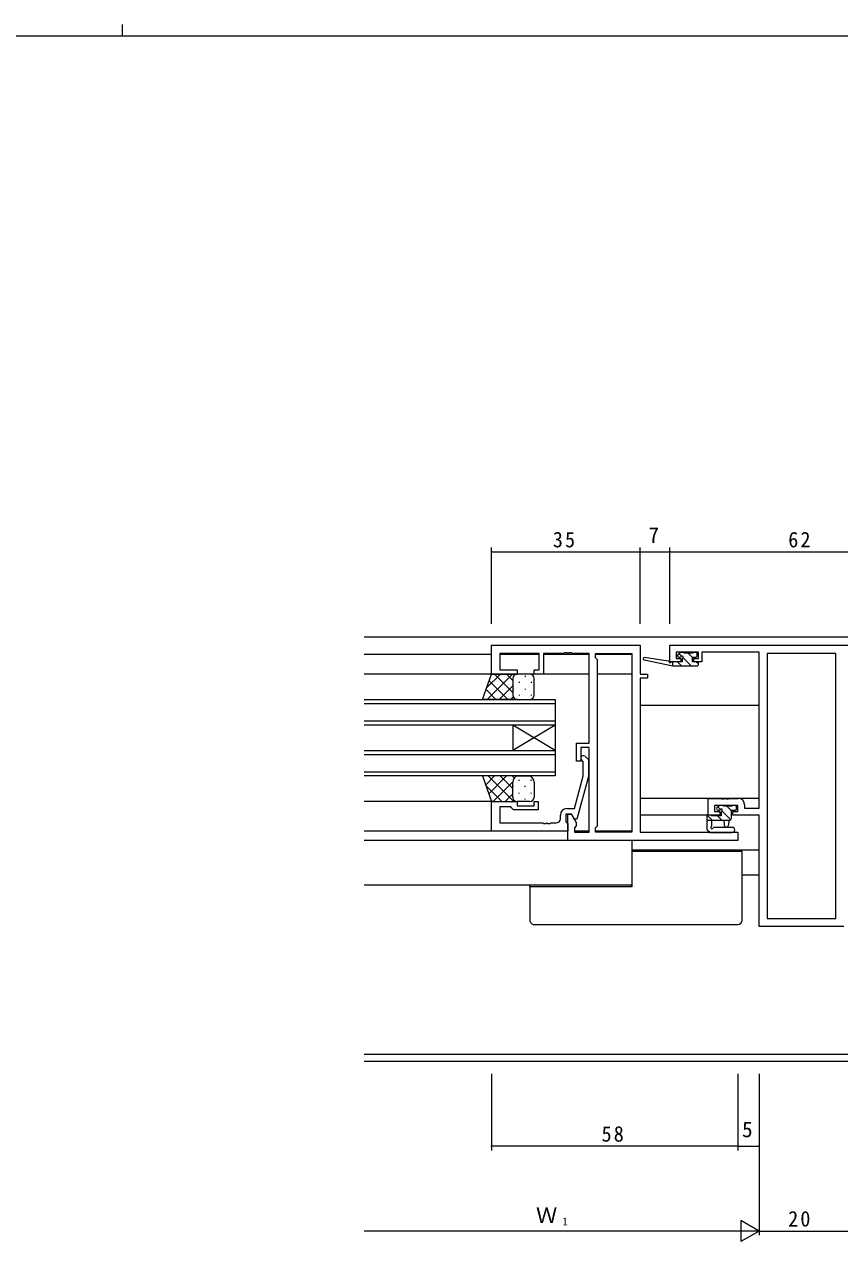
# Model space of a CAD drawing. Units: millimetres on the paper. Extents: x -420 to 373, y -297 to 267.
# Drawn here: x -55.7 to 136.3, y -19.6 to 267.2 of the extents above; entities that cross this region are included whole.
import ezdxf
from ezdxf.enums import TextEntityAlignment as Align

# ---------------------------------------------------------------- set-up
doc = ezdxf.new("R2010")
doc.units = ezdxf.units.MM
for name, color, linetype, lineweight in [('0-1_YKK_ZWAK', 7, 'Continuous', 9), ('0-3_YKK_11', 7, 'Continuous', 9), ('0-4_YKK_12', 2, 'Continuous', 9), ('0-5_YKK_13', 4, 'Continuous', 9), ('0-6_YKK_D', 6, 'Continuous', 9)]:
    doc.layers.add(name, color=color, linetype=linetype, lineweight=lineweight)
doc.styles.add('ＭＳ ゴシック', font='')
doc.styles.get('ＭＳ ゴシック').set_extended_font_data('MS Gothic')

msp = doc.modelspace()

# ---------------------------------------------------------------- linework, layer by layer
at = {"layer": '0-1_YKK_ZWAK'}
for p, q in [((-32.686, 267.2), (-32.686, 264.4)), ((352.3, 264.4), (-417.7, 264.4))]:
    msp.add_line(p, q, dxfattribs=at)
at = {"layer": '0-3_YKK_11'}
for p, q in [((54.3, 114.146), (54.3, 120.946)), ((54.3, 120.946), (89.3, 120.946)), ((96.3, 117.046), (96.3, 120.946)), ((96.3, 120.946), (158.3, 120.946)), ((65.5, 115.146), (65.5, 119.016)), ((66.5, 119.016), (66.5, 114.146)), ((71.342, 119.016), (66.5, 119.016)), ((77.3, 97.846), (77.3, 119.016)), ((78.8, 119.016), (87.37, 119.016)), ((87.37, 119.016), (87.37, 76.876)), ((87.37, 119.016), (87.37, 76.876)), ((97.8, 119.316), (97.8, 117.846)), ((103, 119.316), (97.8, 119.316)), ((97.8, 117.846), (98.9, 117.846)), ((98.9, 117.846), (98.9, 117.046)), ((117.3, 119.316), (103.8, 119.316)), ((117.3, 82.576), (117.3, 119.316)), ((135.37, 119.016), (119.23, 119.016)), ((119.23, 119.016), (119.23, 56.576)), ((119.23, 119.016), (119.23, 56.576)), ((135.37, 56.576), (135.37, 119.016)), ((79.23, 78.376), (79.23, 117.516)), ((98.9, 117.046), (96.3, 117.046)), ((89.3, 113.146), (89.3, 76.876)), ((74.3, 97.846), (77.3, 97.846)), ((74.3, 93.646), (74.3, 97.846)), ((77.3, 96.846), (75.3, 96.846)), ((75.3, 96.846), (75.3, 93.646)), ((77.3, 76.876), (77.3, 96.846)), ((75.3, 93.646), (74.3, 93.646)), ((73.82, 82.446), (75.9, 90.207)), ((77.1, 90.049), (74.393, 79.946)), ((54.3, 84.146), (60.3, 84.146)), ((54.3, 77.146), (54.3, 84.146)), ((60.3, 84.146), (60.3, 83.146)), ((64.3, 84.146), (65.3, 84.146)), ((64.3, 83.146), (64.3, 84.146)), ((65.3, 84.146), (65.3, 82.146)), ((105.3, 80.946), (105.3, 84.846)), ((112.27, 83.216), (106.8, 83.216)), ((108.525, 84.726), (109.075, 84.726)), ((113.9, 83.346), (113.9, 82.576)), ((65.3, 82.146), (59.5, 82.146)), ((60.3, 83.146), (64.3, 83.146)), ((70.5, 80.076), (70.5, 80.946)), ((73.1, 81.146), (71.8, 81.146)), ((71.8, 81.146), (71.8, 79.346)), ((72, 82.446), (73.82, 82.446)), ((72.3, 81.146), (73.1, 81.146)), ((72.3, 74.946), (72.3, 81.146)), ((73.1, 81.146), (74.23, 79.189)), ((73.793, 79.946), (73.1, 81.146)), ((108.1, 80.946), (105.3, 80.946)), ((108.1, 81.746), (108.1, 80.946)), ((111.1, 80.946), (111.1, 81.746)), ((117.3, 80.946), (111.1, 80.946)), ((113.9, 82.576), (117.3, 82.576)), ((117.3, 54.646), (117.3, 80.946)), ((56.23, 79.076), (66.342, 79.076)), ((66.342, 79.076), (66.525, 78.956)), ((66.525, 78.956), (67.075, 78.956)), ((67.075, 78.956), (67.258, 79.076)), ((74.393, 79.946), (73.793, 79.946)), ((72.3, 77.146), (54.3, 77.146)), ((112.3, 74.946), (72.3, 74.946)), ((73.8, 76.876), (77.3, 76.876)), ((87.37, 76.876), (78.8, 76.876)), ((89.3, 76.876), (112.3, 76.876)), ((112.3, 76.876), (112.3, 74.946)), ((137.3, 54.646), (117.3, 54.646)), ((119.23, 56.576), (135.37, 56.576))]:
    msp.add_line(p, q, dxfattribs=at)
for points in [[(89.3, 120.946), (89.3, 114.146), (91, 114.146), (91, 113.146), (89.3, 113.146)], [(65.5, 119.016), (56.23, 119.016), (56.23, 115.146)], [(77.3, 119.016), (73.258, 119.016), (73.075, 119.136), (72.525, 119.136), (72.342, 119.016), (72.258, 119.016), (72.075, 119.136), (71.525, 119.136), (71.342, 119.016)], [(79.23, 117.516), (78.8, 117.946), (78.8, 119.016)], [(103.8, 119.316), (103.8, 117.046), (101.9, 117.046), (101.9, 117.846), (103, 117.846), (103, 119.316)], [(56.23, 115.146), (60.3, 115.146), (60.3, 114.146), (54.3, 114.146)], [(66.5, 114.146), (64.3, 114.146), (64.3, 115.146), (65.5, 115.146)], [(76.324, 94.77), (77.1, 93.994), (77.1, 90.049)], [(75.9, 90.207), (75.9, 93.497), (75.476, 93.922)], [(105.3, 84.846), (108.342, 84.846), (108.525, 84.726)], [(106.8, 83.216), (106.8, 81.746), (108.1, 81.746)], [(109.075, 84.726), (109.258, 84.846), (109.342, 84.846), (109.525, 84.726), (110.075, 84.726), (110.258, 84.846), (112.4, 84.846)], [(111.1, 81.746), (112.27, 81.746), (112.27, 83.216)], [(59.5, 82.146), (59, 82.646), (58.8, 82.846), (56.23, 82.846), (56.23, 79.076)], [(67.258, 79.076), (67.342, 79.076), (67.525, 78.956), (68.075, 78.956), (68.258, 79.076), (69.5, 79.076)], [(71.8, 79.346), (72, 79.146), (72.3, 78.846), (72.3, 77.146)], [(74.23, 79.189), (74.23, 78.376), (73.8, 77.946), (73.8, 76.876)], [(78.8, 76.876), (78.8, 77.946), (79.23, 78.376)]]:
    msp.add_lwpolyline(points, dxfattribs=at)
for centre, radius, start, end in [((75.9, 94.346), 0.6, 44.99998, 225), ((112.4, 83.346), 1.5, 0, 89.99998), ((72, 80.946), 1.5, 90, 179.99998), ((69.5, 80.076), 1, 270, 359.99998)]:
    msp.add_arc(centre, radius, start, end, dxfattribs=at)
at = {"layer": '0-4_YKK_12'}
for p, q in [((24.3, 122.946), (230.3, 122.946)), ((54.3, 118.746), (24.3, 118.746)), ((65.498, 118.746), (56.232, 118.746)), ((77.299, 118.746), (66.502, 118.746)), ((87.368, 118.746), (78.802, 118.746)), ((77.3, 114.146), (24.3, 114.146)), ((87.37, 114.146), (79.23, 114.146)), ((24.3, 108.146), (69.3, 108.146)), ((69.3, 107.146), (24.3, 107.146)), ((69.3, 108.146), (69.3, 102.146)), ((117.3, 106.746), (89.3, 106.746)), ((24.3, 103.146), (69.3, 103.146)), ((69.3, 102.146), (24.3, 102.146)), ((69.3, 102.146), (59.3, 96.146)), ((69.3, 102.146), (69.3, 96.146)), ((24.3, 96.146), (69.3, 96.146)), ((69.3, 95.146), (24.3, 95.146)), ((69.3, 96.146), (69.3, 90.146)), ((24.3, 91.146), (69.3, 91.146)), ((69.3, 90.146), (24.3, 90.146)), ((54.6, 84.146), (24.3, 84.146)), ((117.3, 84.846), (89.3, 84.846)), ((105.6, 80.946), (89.3, 80.946)), ((72.3, 77.146), (24.3, 77.146)), ((72.6, 74.946), (24.3, 74.946)), ((77.299, 77.146), (73.802, 77.146)), ((87.368, 77.146), (78.802, 77.146)), ((87.37, 74.946), (87.37, 64.446)), ((117.3, 72.646), (87.37, 72.646)), ((117.3, 66.767), (113.3, 66.767)), ((87.37, 64.446), (24.3, 64.446)), ((24.3, 24.576), (230.3, 24.576)), ((24.3, 22.946), (230.3, 22.946))]:
    msp.add_line(p, q, dxfattribs=at)
msp.add_lwpolyline([(69.3, 96.146), (59.3, 102.146), (59.3, 96.146)], dxfattribs=at)
at = {"layer": '0-5_YKK_13'}
for p, q in [((95.888, 117.219), (90.346, 118.043)), ((98.688, 119.158), (98.188, 118.658)), ((98.4, 118.146), (98.739, 118.146)), ((98.467, 118.937), (99.055, 118.349)), ((99.5, 119.246), (98.9, 119.246)), ((99.2, 117.685), (99.2, 117.046)), ((99.404, 118.001), (101.359, 116.046)), ((101.7, 119.046), (99.7, 119.046)), ((100.604, 119.046), (101.6, 118.05)), ((101.6, 118.146), (102.4, 118.146)), ((101.6, 117.046), (101.6, 118.146)), ((102.4, 119.246), (101.9, 119.246)), ((102.7, 118.446), (102.7, 118.946)), ((97.002, 116.046), (90.241, 117.452)), ((97.002, 117.046), (96.915, 117.06)), ((97.002, 116.046), (97.002, 117.046)), ((99.2, 117.046), (97.002, 117.046)), ((102.7, 116.046), (97.002, 116.046)), ((98.114, 117.046), (99.114, 116.046)), ((102.7, 117.046), (101.6, 117.046)), ((102.604, 117.046), (103, 116.65)), ((103, 116.346), (103, 116.746)), ((52.157, 108.146), (54.3, 114.146)), ((53.134, 110.881), (56.399, 114.146)), ((53.227, 108.146), (59.227, 114.146)), ((58.15, 108.146), (53.734, 112.562)), ((54.3, 114.146), (60.3, 114.146)), ((59.3, 109.825), (54.979, 114.146)), ((59.3, 112.653), (57.807, 114.146)), ((59.3, 113.146), (59.3, 109.546)), ((59.3, 113.146), (59.3, 109.146)), ((63.3, 114.146), (60.3, 114.146)), ((60.805, 112.311), (60.805, 112.111)), ((62.22, 113.726), (62.22, 113.526)), ((63.635, 112.311), (63.635, 112.111)), ((64.3, 109.146), (64.3, 113.146)), ((55.322, 108.146), (52.99, 110.478)), ((56.056, 108.146), (59.3, 111.39)), ((59.39, 110.696), (59.39, 110.496)), ((60.805, 109.281), (60.805, 109.081)), ((62.22, 110.696), (62.22, 110.496)), ((63.635, 109.281), (63.635, 109.081)), ((60.3, 108.146), (52.157, 108.146)), ((52.494, 108.146), (52.246, 108.394)), ((58.884, 108.146), (59.416, 108.678)), ((60.3, 108.146), (63.3, 108.146)), ((52.157, 90.146), (54.3, 84.146)), ((60.3, 90.146), (52.157, 90.146)), ((52.168, 90.116), (52.198, 90.146)), ((52.912, 88.032), (55.026, 90.146)), ((59.523, 84.146), (53.523, 90.146)), ((53.656, 85.948), (57.855, 90.146)), ((59.3, 87.197), (56.351, 90.146)), ((59.646, 89.68), (59.18, 90.146)), ((60.3, 90.146), (63.3, 90.146)), ((60.805, 89.011), (60.805, 89.211)), ((63.635, 89.011), (63.635, 89.211)), ((56.695, 84.146), (52.97, 87.871)), ((54.683, 84.146), (59.3, 88.763)), ((59.3, 85.146), (59.3, 88.646)), ((59.39, 87.596), (59.39, 87.796)), ((60.805, 85.981), (60.805, 86.181)), ((62.22, 87.596), (62.22, 87.796)), ((63.635, 85.981), (63.635, 86.181)), ((64.3, 88.646), (64.3, 85.146)), ((54.3, 84.146), (60.3, 84.146)), ((57.511, 84.146), (59.3, 85.935)), ((59.39, 84.731), (59.39, 84.766)), ((63.3, 84.146), (60.3, 84.146)), ((62.22, 84.566), (62.22, 84.766)), ((108.7, 83.216), (108.1, 83.216)), ((111.7, 83.216), (111.2, 83.216)), ((111.741, 83.213), (111.997, 82.957)), ((105, 80.616), (105, 77.653)), ((105.119, 80.855), (106.258, 79.716)), ((105.9, 80.916), (105.3, 80.916)), ((108.4, 80.716), (106.1, 80.716)), ((107.888, 83.128), (107.388, 82.628)), ((107.503, 80.716), (108.503, 79.716)), ((107.6, 82.116), (107.939, 82.116)), ((107.612, 82.852), (108.199, 82.265)), ((108.4, 81.655), (108.4, 80.716)), ((108.549, 81.915), (110.627, 79.837)), ((111, 83.016), (108.9, 83.016)), ((109.693, 83.016), (110.8, 81.909)), ((110.8, 82.116), (111.7, 82.116)), ((110.8, 80.216), (110.8, 82.116)), ((112, 82.416), (112, 82.916)), ((105, 79.716), (110.3, 79.716)), ((106.2, 78.535), (106.2, 79.716)), ((106.736, 78.046), (110.984, 78.046)), ((109, 79.716), (109.102, 78.571)), ((110.2, 79.716), (110.098, 78.571)), ((105.615, 76.913), (105.184, 77.266)), ((105.805, 76.846), (110.984, 76.846)), ((112.3, 72.346), (87.37, 72.346)), ((113.3, 72.346), (112.3, 72.346)), ((113.3, 56.146), (113.3, 72.346)), ((63.3, 64.046), (63.3, 56.146)), ((87.3, 64.046), (64.3, 64.046)), ((87.3, 64.446), (87.3, 64.046)), ((64.3, 55.146), (112.3, 55.146))]:
    msp.add_line(p, q, dxfattribs=at)
for points in [[(64.3, 64.046), (63.3, 64.046), (63.3, 64.446)], [(87.203, 64.046), (87.179, 64.147), (87.155, 64.446)]]:
    msp.add_lwpolyline(points, dxfattribs=at)
for centre, radius, start, end in [((90.302, 117.746), 0.3, 81.55064, 258.25018), ((98.4, 118.446), 0.3, 135, 270), ((98.9, 118.946), 0.3, 90, 135), ((98.739, 118.446), 0.3, 270, 326.94426), ((99.2, 118.146), 0.25, 303.05573, 146.94426), ((99.5, 117.685), 0.3, 123.05573, 180), ((99.5, 119.046), 0.2, 0, 90), ((101.9, 119.046), 0.2, 90, 180), ((102.4, 118.946), 0.3, 0, 90), ((102.4, 118.446), 0.3, 270, 0), ((95.844, 116.923), 0.3, 21.55064, 81.55064), ((96.402, 117.143), 0.3, 201.55064, 320.80246), ((96.867, 116.764), 0.3, 80.80246, 140.80246), ((102.7, 116.746), 0.3, 0, 90), ((102.7, 116.346), 0.3, 270, 0), ((60.3, 113.146), 1, 90.00009, 180.00009), ((63.3, 113.146), 1, 0.00009, 90.00009), ((60.3, 109.146), 1, 180.00009, 270.00009), ((63.3, 109.146), 1, 270.00009, 0.00009), ((60.832, 88.708), 1.534, 110.30862, 182.31157), ((62.768, 88.708), 1.534, 357.68829, 69.69118), ((60.3, 85.146), 1, 179.99989, 269.99989), ((63.3, 85.146), 1, 269.99989, 359.99989), ((108.1, 82.916), 0.3, 90, 135), ((108.7, 83.016), 0.2, 0, 90), ((111.2, 83.016), 0.2, 90, 180), ((111.7, 82.916), 0.3, 0, 90), ((105.3, 80.616), 0.3, 90, 180), ((105.9, 80.716), 0.2, 0, 90), ((107.6, 82.416), 0.3, 135, 270), ((107.939, 82.416), 0.3, 270, 326.94426), ((108.4, 82.116), 0.25, 303.05573, 146.94426), ((108.7, 81.655), 0.3, 123.05573, 180), ((111.7, 82.416), 0.3, 270, 0), ((105.5, 77.653), 0.5, 180, 230.76546), ((106.2, 78.016), 0.3, 120, 333.2563), ((105.9, 78.535), 0.3, 300, 0), ((106.736, 77.746), 0.3, 89.99998, 153.2563), ((109.6, 78.616), 0.5, 185.09206, 354.90793), ((110.3, 80.216), 0.5, 270, 0), ((110.984, 77.446), 0.6, 269.99998, 89.99998), ((105.805, 77.146), 0.3, 230.76546, 269.99998), ((64.3, 56.146), 1, 179.99998, 269.99998), ((112.3, 56.146), 1, 269.99998, 359.99998)]:
    msp.add_arc(centre, radius, start, end, dxfattribs=at)
at = {"layer": '0-6_YKK_D'}
for p, q in [((54.3, 125.946), (54.3, 143.946)), ((89.3, 125.946), (89.3, 143.946)), ((89.3, 125.946), (89.3, 143.946)), ((96.3, 125.946), (96.3, 143.946)), ((96.3, 125.946), (96.3, 143.946)), ((54.3, 142.946), (89.3, 142.946)), ((89.3, 142.946), (96.3, 142.946)), ((96.3, 142.946), (158.3, 142.946)), ((54.3, 19.946), (54.3, 1.946)), ((112.3, 19.946), (112.3, 1.946)), ((112.3, 19.946), (112.3, 1.946)), ((117.3, 19.946), (117.3, 1.946)), ((117.3, 19.946), (117.3, -18.054)), ((117.3, 19.946), (117.3, -18.054)), ((112.3, 2.946), (54.3, 2.946)), ((112.3, 2.946), (117.3, 2.946)), ((112.3, -17.054), (24.3, -17.054)), ((117.3, -17.054), (108.64, -17.054)), ((112.97, -14.554), (112.97, -19.554)), ((117.3, -17.054), (112.97, -14.554)), ((117.3, -17.054), (112.97, -19.554))]:
    msp.add_line(p, q, dxfattribs=at)
msp.add_lwpolyline([(117.3, -17.054), (137.3, -17.054), (147.692, -17.054)], dxfattribs=at)
for centre, start, end in [((54.3, 142.946), 0, 180), ((54.3, 142.946), 180, 0), ((89.3, 142.946), 0, 180), ((89.3, 142.946), 0, 180), ((89.3, 142.946), 180, 0), ((89.3, 142.946), 180, 0), ((96.3, 142.946), 0, 180), ((96.3, 142.946), 0, 180), ((96.3, 142.946), 180, 0), ((96.3, 142.946), 180, 0), ((54.3, 2.946), 0, 180), ((54.3, 2.946), 180, 0), ((112.3, 2.946), 0, 180), ((112.3, 2.946), 0, 180), ((112.3, 2.946), 180, 0), ((112.3, 2.946), 180, 0), ((117.3, 2.946), 0, 180), ((117.3, 2.946), 180, 0)]:
    msp.add_arc(centre, 0.106, start, end, dxfattribs=at)

# ---------------------------------------------------------------- texts
at = {"layer": '0-6_YKK_D', "color": 3, "style": 'ＭＳ ゴシック'}
for s, p in [('7', (91.253, 143.946)), ('5', (113.289, 3.946)), ('Ｗ', (64.767, -16.254))]:
    msp.add_text(s, height=3.666, dxfattribs=at).set_placement(p, align=Align.BOTTOM_LEFT)
at = {"layer": '0-6_YKK_D', "color": 4, "style": 'ＭＳ ゴシック'}
msp.add_text('1', height=1.833, dxfattribs=at).set_placement((71.005, -16.254), align=Align.BOTTOM_LEFT)
at = {"layer": '0-6_YKK_D', "color": 3, "char_height": 3.666, "attachment_point": 7, "style": 'ＭＳ ゴシック'}
for s, insert in [('\\T1.21;\\W0.95;35', (68.73, 143.946)), ('\\T1.21;\\W0.95;62', (124.181, 143.946)), ('\\T1.21;\\W0.95;58', (80.206, 3.946)), ('\\T1.21;\\W0.95;20', (124.157, -16.054))]:
    msp.add_mtext(s, dxfattribs=dict(at, insert=insert))

doc.saveas('drawing.dxf')
